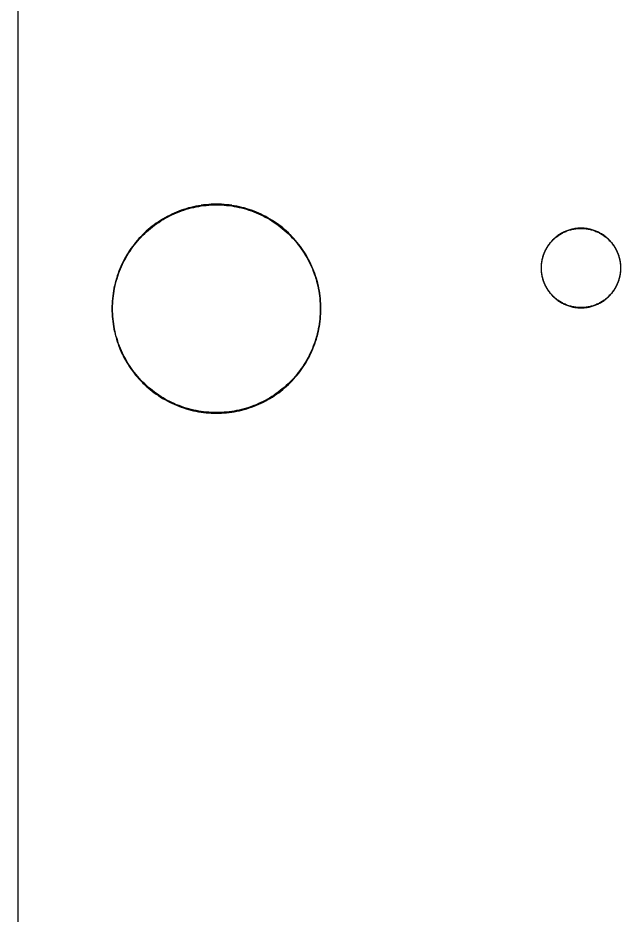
# Model space of a CAD drawing. Extents: x 6 to 66, y 0 to 129.
# Drawn here: x 5.58 to 28.74, y 65.51 to 99.95 of the extents above; entities that cross this region are included whole.
import ezdxf

# ---------------------------------------------------------------- set-up
doc = ezdxf.new("R2010")
doc.units = 0

msp = doc.modelspace()

# ---------------------------------------------------------------- linework, layer by layer
at = {"color": 5, "true_color": 0x0000ff}
msp.add_polyline3d([(66.20408, 0.3175, 0), (66.20408, 128.81762, 0), (5.58393, 128.81762, 0), (5.58393, 0.3175, 0), (66.20408, 0.3175, 0)], close=True, dxfattribs=at)
at = {"color": 34, "true_color": 0x008000}
for points in [[(5.58394, 0.3175, 0), (66.20408, 0.3175, 0), (66.20408, 128.81762, 0), (5.58394, 128.81762, 0), (5.58394, 0.3175, 0)], [(13.10589, 92.79889, 0), (13.00759, 92.79534, 0), (12.9098, 92.78924, 0), (12.81175, 92.78086, 0), (12.71422, 92.77019, 0), (12.61694, 92.75698, 0), (12.61301, 92.75636, 0), (12.51624, 92.74062, 0), (12.41972, 92.72258, 0), (12.32371, 92.70226, 0), (12.2282, 92.67966, 0), (12.13321, 92.65476, 0), (12.03897, 92.62733, 0), (11.94525, 92.59761, 0), (11.85254, 92.56561, 0), (11.76033, 92.53157, 0), (11.6694, 92.495, 0), (11.57898, 92.45639, 0), (11.48982, 92.4155, 0), (11.40169, 92.37232, 0), (11.39815, 92.37051, 0), (11.31077, 92.3253, 0), (11.22492, 92.27806, 0), (11.14008, 92.22878, 0), (11.05652, 92.17722, 0), (10.97422, 92.12362, 0), (10.89319, 92.068, 0), (10.81369, 92.01059, 0), (10.73546, 91.95116, 0), (10.65901, 91.88969, 0), (10.58382, 91.8267, 0), (10.51016, 91.76142, 0), (10.43828, 91.69462, 0), (10.36792, 91.62629, 0), (10.36511, 91.62348, 0), (10.29679, 91.55312, 0), (10.22997, 91.48124, 0), (10.16471, 91.40758, 0), (10.10171, 91.3324, 0), (10.04025, 91.25594, 0), (9.98081, 91.17771, 0), (9.92341, 91.09821, 0), (9.86778, 91.01718, 0), (9.81419, 90.93489, 0), (9.76262, 90.85132, 0), (9.71335, 90.76649, 0), (9.6661, 90.68063, 0), (9.62088, 90.59326, 0), (9.61909, 90.58972, 0), (9.57591, 90.50158, 0), (9.53501, 90.41243, 0), (9.4964, 90.322, 0), (9.45983, 90.23107, 0), (9.42578, 90.13887, 0), (9.39378, 90.04616, 0), (9.36407, 89.95243, 0), (9.33663, 89.8582, 0), (9.31175, 89.7632, 0), (9.28914, 89.6677, 0), (9.26882, 89.57169, 0), (9.25079, 89.47517, 0), (9.23504, 89.37839, 0), (9.23442, 89.37447, 0), (9.2212, 89.27718, 0), (9.21054, 89.17965, 0), (9.20215, 89.08161, 0), (9.19605, 88.98382, 0), (9.19251, 88.88552, 0), (9.19124, 88.78747, 0), (9.19251, 88.68943, 0), (9.19605, 88.59113, 0), (9.20215, 88.49334, 0), (9.21054, 88.3953, 0), (9.2212, 88.29776, 0), (9.23442, 88.20048, 0), (9.23504, 88.19655, 0), (9.25079, 88.09978, 0), (9.26882, 88.00326, 0), (9.28914, 87.90725, 0), (9.31175, 87.81174, 0), (9.33663, 87.71675, 0), (9.36407, 87.62251, 0), (9.39378, 87.52879, 0), (9.42578, 87.43608, 0), (9.45983, 87.34388, 0), (9.4964, 87.25294, 0), (9.53501, 87.16252, 0), (9.57591, 87.07337, 0), (9.61909, 86.98523, 0), (9.62088, 86.98169, 0), (9.6661, 86.89431, 0), (9.71335, 86.80846, 0), (9.76262, 86.72362, 0), (9.81419, 86.64006, 0), (9.86778, 86.55776, 0), (9.92341, 86.47674, 0), (9.98081, 86.39723, 0), (10.04025, 86.319, 0), (10.10171, 86.24255, 0), (10.16471, 86.16736, 0), (10.22997, 86.0937, 0), (10.29679, 86.02182, 0), (10.36511, 85.95146, 0), (10.36792, 85.94865, 0), (10.43828, 85.88033, 0), (10.51016, 85.81353, 0), (10.58382, 85.74825, 0), (10.65901, 85.68526, 0), (10.73546, 85.62379, 0), (10.81369, 85.56435, 0), (10.89319, 85.50695, 0), (10.97422, 85.45132, 0), (11.05652, 85.39773, 0), (11.14008, 85.34617, 0), (11.22492, 85.29689, 0), (11.31077, 85.24965, 0), (11.39815, 85.20443, 0), (11.40169, 85.20263, 0), (11.48982, 85.15945, 0), (11.57898, 85.11856, 0), (11.6694, 85.07995, 0), (11.76033, 85.04337, 0), (11.85254, 85.00934, 0), (11.94525, 84.97733, 0), (12.03897, 84.94761, 0), (12.13321, 84.92018, 0), (12.2282, 84.89529, 0), (12.32371, 84.87268, 0), (12.41972, 84.85236, 0), (12.51624, 84.83433, 0), (12.61301, 84.81858, 0), (12.61694, 84.81796, 0), (12.71422, 84.80475, 0), (12.81175, 84.79409, 0), (12.9098, 84.7857, 0), (13.00759, 84.77961, 0), (13.10589, 84.77605, 0), (13.20393, 84.77478, 0), (13.30198, 84.77605, 0), (13.40027, 84.77961, 0), (13.49806, 84.7857, 0), (13.59611, 84.79409, 0), (13.69364, 84.80475, 0), (13.79093, 84.81796, 0), (13.79485, 84.81858, 0), (13.89162, 84.83433, 0), (13.98814, 84.85236, 0), (14.08416, 84.87268, 0), (14.17966, 84.89529, 0), (14.27466, 84.92018, 0), (14.36889, 84.94761, 0), (14.46262, 84.97733, 0), (14.55533, 85.00934, 0), (14.64753, 85.04337, 0), (14.73846, 85.07995, 0), (14.82888, 85.11856, 0), (14.91804, 85.15945, 0), (15.00618, 85.20263, 0), (15.00972, 85.20443, 0), (15.09709, 85.24965, 0), (15.18294, 85.29689, 0), (15.26778, 85.34617, 0), (15.35135, 85.39773, 0), (15.43364, 85.45132, 0), (15.51467, 85.50695, 0), (15.59417, 85.56435, 0), (15.6724, 85.62379, 0), (15.74886, 85.68526, 0), (15.82404, 85.74825, 0), (15.8977, 85.81353, 0), (15.96958, 85.88033, 0), (16.03994, 85.94865, 0), (16.04275, 85.95146, 0), (16.11108, 86.02182, 0), (16.17787, 86.0937, 0), (16.24316, 86.16736, 0), (16.30614, 86.24255, 0), (16.36761, 86.319, 0), (16.42705, 86.39723, 0), (16.48445, 86.47674, 0), (16.54008, 86.55776, 0), (16.59368, 86.64006, 0), (16.64524, 86.72362, 0), (16.69451, 86.80846, 0), (16.74176, 86.89431, 0), (16.78697, 86.98169, 0), (16.78877, 86.98523, 0), (16.83195, 87.07337, 0), (16.87285, 87.16252, 0), (16.91146, 87.25294, 0), (16.94803, 87.34388, 0), (16.98207, 87.43608, 0), (17.01407, 87.52879, 0), (17.04379, 87.62251, 0), (17.07122, 87.71675, 0), (17.09611, 87.81174, 0), (17.11872, 87.90725, 0), (17.13904, 88.00326, 0), (17.15707, 88.09978, 0), (17.17282, 88.19655, 0), (17.17344, 88.20048, 0), (17.18665, 88.29776, 0), (17.19732, 88.3953, 0), (17.2057, 88.49334, 0), (17.2118, 88.59113, 0), (17.21535, 88.68943, 0), (17.21662, 88.78747, 0), (17.21535, 88.88552, 0), (17.2118, 88.98382, 0), (17.2057, 89.08161, 0), (17.19732, 89.17965, 0), (17.18665, 89.27718, 0), (17.17344, 89.37447, 0), (17.17282, 89.37839, 0), (17.15707, 89.47517, 0), (17.13904, 89.57169, 0), (17.11872, 89.6677, 0), (17.09611, 89.7632, 0), (17.07122, 89.8582, 0), (17.04379, 89.95243, 0), (17.01407, 90.04616, 0), (16.98207, 90.13887, 0), (16.94803, 90.23107, 0), (16.91146, 90.322, 0), (16.87285, 90.41243, 0), (16.83195, 90.50158, 0), (16.78877, 90.58972, 0), (16.78697, 90.59326, 0), (16.74176, 90.68063, 0), (16.69451, 90.76649, 0), (16.64524, 90.85132, 0), (16.59368, 90.93489, 0), (16.54008, 91.01718, 0), (16.48445, 91.09821, 0), (16.42705, 91.17771, 0), (16.36761, 91.25594, 0), (16.30614, 91.3324, 0), (16.24316, 91.40758, 0), (16.17787, 91.48124, 0), (16.11108, 91.55312, 0), (16.04275, 91.62348, 0), (16.03994, 91.62629, 0), (15.96958, 91.69462, 0), (15.8977, 91.76142, 0), (15.82404, 91.8267, 0), (15.74886, 91.88969, 0), (15.6724, 91.95116, 0), (15.59417, 92.01059, 0), (15.51467, 92.068, 0), (15.43364, 92.12362, 0), (15.35135, 92.17722, 0), (15.26778, 92.22878, 0), (15.18294, 92.27806, 0), (15.09709, 92.3253, 0), (15.00972, 92.37051, 0), (15.00618, 92.37232, 0), (14.91804, 92.4155, 0), (14.82888, 92.45639, 0), (14.73846, 92.495, 0), (14.64753, 92.53157, 0), (14.55533, 92.56561, 0), (14.46262, 92.59761, 0), (14.36889, 92.62733, 0), (14.27466, 92.65476, 0), (14.17966, 92.67966, 0), (14.08416, 92.70226, 0), (13.98814, 92.72258, 0), (13.89162, 92.74062, 0), (13.79485, 92.75636, 0), (13.79093, 92.75698, 0), (13.69364, 92.77019, 0), (13.59611, 92.78086, 0), (13.49806, 92.78924, 0), (13.40027, 92.79534, 0), (13.30198, 92.79889, 0), (13.20393, 92.80017, 0), (13.10589, 92.79889, 0)], [(13.40027, 84.80501, 0), (13.30198, 84.80145, 0), (13.20393, 84.80018, 0), (13.10589, 84.80145, 0), (13.00759, 84.80501, 0), (12.9098, 84.8111, 0), (12.81175, 84.81948, 0), (12.71422, 84.83015, 0), (12.61761, 84.84327, 0), (12.52409, 84.85849, 0), (12.42757, 84.87652, 0), (12.33156, 84.89684, 0), (12.23605, 84.91945, 0), (12.14106, 84.94434, 0), (12.04682, 84.97177, 0), (11.9531, 85.00149, 0), (11.86039, 85.03349, 0), (11.76818, 85.06753, 0), (11.67725, 85.10411, 0), (11.58683, 85.14271, 0), (11.49767, 85.18361, 0), (11.41034, 85.2264, 0), (11.3257, 85.2702, 0), (11.23985, 85.31744, 0), (11.15501, 85.36672, 0), (11.07145, 85.41828, 0), (10.98915, 85.47187, 0), (10.90812, 85.5275, 0), (10.82862, 85.5849, 0), (10.75039, 85.64434, 0), (10.67394, 85.70581, 0), (10.59875, 85.7688, 0), (10.52509, 85.83408, 0), (10.45321, 85.90088, 0), (10.38428, 85.96782, 0), (10.31734, 86.03675, 0), (10.25053, 86.10863, 0), (10.18526, 86.18229, 0), (10.12226, 86.25748, 0), (10.0608, 86.33393, 0), (10.00136, 86.41216, 0), (9.94396, 86.49167, 0), (9.88833, 86.57269, 0), (9.83474, 86.65499, 0), (9.78317, 86.73855, 0), (9.7339, 86.82339, 0), (9.68665, 86.90924, 0), (9.64304, 86.99351, 0), (9.60007, 87.08122, 0), (9.55917, 87.17037, 0), (9.52056, 87.26079, 0), (9.48399, 87.35173, 0), (9.44994, 87.44393, 0), (9.41794, 87.53664, 0), (9.38823, 87.63036, 0), (9.36079, 87.7246, 0), (9.33591, 87.81959, 0), (9.3133, 87.9151, 0), (9.29298, 88.01111, 0), (9.27495, 88.10763, 0), (9.25973, 88.20115, 0), (9.24661, 88.29776, 0), (9.23593, 88.3953, 0), (9.22756, 88.49334, 0), (9.22147, 88.59113, 0), (9.21791, 88.68943, 0), (9.21664, 88.78747, 0), (9.21791, 88.88552, 0), (9.22147, 88.98382, 0), (9.22756, 89.08161, 0), (9.23593, 89.17965, 0), (9.24661, 89.27718, 0), (9.25972, 89.37374, 0), (9.27495, 89.46732, 0), (9.29298, 89.56384, 0), (9.3133, 89.65985, 0), (9.33591, 89.75535, 0), (9.36079, 89.85035, 0), (9.38823, 89.94458, 0), (9.41794, 90.03831, 0), (9.44994, 90.13102, 0), (9.48399, 90.22322, 0), (9.52056, 90.31415, 0), (9.55917, 90.40458, 0), (9.60007, 90.49373, 0), (9.64303, 90.58143, 0), (9.68665, 90.6657, 0), (9.7339, 90.75156, 0), (9.78317, 90.83639, 0), (9.83474, 90.91996, 0), (9.88833, 91.00225, 0), (9.94396, 91.08328, 0), (10.00136, 91.16278, 0), (10.0608, 91.24101, 0), (10.12226, 91.31747, 0), (10.18526, 91.39265, 0), (10.25053, 91.46631, 0), (10.31734, 91.53819, 0), (10.38428, 91.60713, 0), (10.45321, 91.67407, 0), (10.52509, 91.74087, 0), (10.59875, 91.80615, 0), (10.67394, 91.86914, 0), (10.75039, 91.93061, 0), (10.82862, 91.99004, 0), (10.90812, 92.04745, 0), (10.98915, 92.10307, 0), (11.07145, 92.15667, 0), (11.15501, 92.20823, 0), (11.23985, 92.25751, 0), (11.3257, 92.30475, 0), (11.41069, 92.34872, 0), (11.49767, 92.39134, 0), (11.58683, 92.43223, 0), (11.67725, 92.47084, 0), (11.76818, 92.50742, 0), (11.86039, 92.54145, 0), (11.9531, 92.57346, 0), (12.04682, 92.60317, 0), (12.14106, 92.63061, 0), (12.23605, 92.6555, 0), (12.33156, 92.6781, 0), (12.42757, 92.69842, 0), (12.52409, 92.71646, 0), (12.61761, 92.73168, 0), (12.71422, 92.74479, 0), (12.81175, 92.75546, 0), (12.9098, 92.76384, 0), (13.00759, 92.76994, 0), (13.10589, 92.7735, 0), (13.20393, 92.77477, 0), (13.30198, 92.7735, 0), (13.40027, 92.76994, 0), (13.49806, 92.76384, 0), (13.59611, 92.75546, 0), (13.69364, 92.74479, 0), (13.7902, 92.73169, 0), (13.88377, 92.71646, 0), (13.98029, 92.69842, 0), (14.07631, 92.6781, 0), (14.17181, 92.6555, 0), (14.26681, 92.63061, 0), (14.36104, 92.60317, 0), (14.45477, 92.57346, 0), (14.54748, 92.54145, 0), (14.63968, 92.50742, 0), (14.73061, 92.47084, 0), (14.82103, 92.43223, 0), (14.91019, 92.39134, 0), (14.99718, 92.34873, 0), (15.08216, 92.30475, 0), (15.16801, 92.25751, 0), (15.25285, 92.20823, 0), (15.33642, 92.15667, 0), (15.41871, 92.10307, 0), (15.49974, 92.04745, 0), (15.57924, 91.99004, 0), (15.65747, 91.93061, 0), (15.73393, 91.86914, 0), (15.80911, 91.80615, 0), (15.88277, 91.74087, 0), (15.95465, 91.67407, 0), (16.02358, 91.60712, 0), (16.09053, 91.53819, 0), (16.15733, 91.46631, 0), (16.22261, 91.39265, 0), (16.28559, 91.31747, 0), (16.34706, 91.24101, 0), (16.4065, 91.16278, 0), (16.4639, 91.08328, 0), (16.51953, 91.00225, 0), (16.57313, 90.91996, 0), (16.62469, 90.83639, 0), (16.67396, 90.75156, 0), (16.72121, 90.6657, 0), (16.76519, 90.58072, 0), (16.8078, 90.49373, 0), (16.84869, 90.40458, 0), (16.8873, 90.31415, 0), (16.92387, 90.22322, 0), (16.9579, 90.13102, 0), (16.9899, 90.03831, 0), (17.01963, 89.94458, 0), (17.04705, 89.85035, 0), (17.07196, 89.75535, 0), (17.09456, 89.65985, 0), (17.11488, 89.56384, 0), (17.13291, 89.46732, 0), (17.14814, 89.37374, 0), (17.16125, 89.27718, 0), (17.17192, 89.17965, 0), (17.1803, 89.08161, 0), (17.1864, 88.98382, 0), (17.18995, 88.88552, 0), (17.19122, 88.78747, 0), (17.18995, 88.68943, 0), (17.1864, 88.59113, 0), (17.1803, 88.49334, 0), (17.17192, 88.3953, 0), (17.16125, 88.29776, 0), (17.14813, 88.20115, 0), (17.13291, 88.10763, 0), (17.11488, 88.01111, 0), (17.09456, 87.9151, 0), (17.07196, 87.81959, 0), (17.04705, 87.7246, 0), (17.01963, 87.63036, 0), (16.9899, 87.53664, 0), (16.9579, 87.44393, 0), (16.92387, 87.35173, 0), (16.8873, 87.26079, 0), (16.84869, 87.17037, 0), (16.8078, 87.08122, 0), (16.76518, 86.99423, 0), (16.72121, 86.90924, 0), (16.67396, 86.82339, 0), (16.62469, 86.73855, 0), (16.57313, 86.65499, 0), (16.51953, 86.57269, 0), (16.4639, 86.49167, 0), (16.4065, 86.41216, 0), (16.34706, 86.33393, 0), (16.28559, 86.25748, 0), (16.22261, 86.18229, 0), (16.15733, 86.10863, 0), (16.09053, 86.03675, 0), (16.02359, 85.96782, 0), (15.95465, 85.90088, 0), (15.88277, 85.83408, 0), (15.80911, 85.7688, 0), (15.73393, 85.70581, 0), (15.65747, 85.64434, 0), (15.57924, 85.5849, 0), (15.49974, 85.5275, 0), (15.41871, 85.47187, 0), (15.33642, 85.41828, 0), (15.25285, 85.36672, 0), (15.16801, 85.31744, 0), (15.08216, 85.2702, 0), (14.99753, 85.2264, 0), (14.91019, 85.18361, 0), (14.82103, 85.14271, 0), (14.73061, 85.10411, 0), (14.63968, 85.06753, 0), (14.54748, 85.03349, 0), (14.45477, 85.00149, 0), (14.36104, 84.97177, 0), (14.26681, 84.94434, 0), (14.17181, 84.91945, 0), (14.07631, 84.89684, 0), (13.98029, 84.87652, 0), (13.88377, 84.85849, 0), (13.7902, 84.84326, 0), (13.69364, 84.83015, 0), (13.59611, 84.81948, 0), (13.49806, 84.8111, 0), (13.40027, 84.80501, 0)], [(27.16123, 91.8798, 0), (27.12212, 91.87827, 0), (27.083, 91.87573, 0), (27.04388, 91.87218, 0), (27.00477, 91.8676, 0), (26.9659, 91.86202, 0), (26.96437, 91.86177, 0), (26.92577, 91.85542, 0), (26.88716, 91.8478, 0), (26.8488, 91.83917, 0), (26.8107, 91.82977, 0), (26.77286, 91.81936, 0), (26.73527, 91.80793, 0), (26.69793, 91.79548, 0), (26.6611, 91.78202, 0), (26.62452, 91.76779, 0), (26.58845, 91.75255, 0), (26.55264, 91.7363, 0), (26.51733, 91.71928, 0), (26.51595, 91.71858, 0), (26.4809, 91.70054, 0), (26.44661, 91.68149, 0), (26.41258, 91.66168, 0), (26.3793, 91.64111, 0), (26.34628, 91.61952, 0), (26.31402, 91.59716, 0), (26.28227, 91.57405, 0), (26.25129, 91.55017, 0), (26.22081, 91.52528, 0), (26.19083, 91.49988, 0), (26.16188, 91.47347, 0), (26.13343, 91.44654, 0), (26.13233, 91.44545, 0), (26.13232, 91.44543, 0), (26.10549, 91.4186, 0), (26.10439, 91.41751, 0), (26.07747, 91.38906, 0), (26.05105, 91.3601, 0), (26.02565, 91.33013, 0), (26.00076, 91.29965, 0), (25.97689, 91.26866, 0), (25.95377, 91.23691, 0), (25.93142, 91.20465, 0), (25.90983, 91.17163, 0), (25.88926, 91.13836, 0), (25.86944, 91.10432, 0), (25.85039, 91.07003, 0), (25.83236, 91.03498, 0), (25.83166, 91.0336, 0), (25.81464, 90.9983, 0), (25.79838, 90.96248, 0), (25.78314, 90.92641, 0), (25.76892, 90.88984, 0), (25.75546, 90.85301, 0), (25.74301, 90.81567, 0), (25.73158, 90.77808, 0), (25.72117, 90.74023, 0), (25.71177, 90.70213, 0), (25.70313, 90.66378, 0), (25.69551, 90.62517, 0), (25.68916, 90.58656, 0), (25.68892, 90.58503, 0), (25.68333, 90.54617, 0), (25.67876, 90.50705, 0), (25.6752, 90.46794, 0), (25.67266, 90.42882, 0), (25.67114, 90.38971, 0), (25.67063, 90.35034, 0), (25.67114, 90.31097, 0), (25.67266, 90.27185, 0), (25.6752, 90.23273, 0), (25.67876, 90.19362, 0), (25.68333, 90.1545, 0), (25.68892, 90.11564, 0), (25.68916, 90.11411, 0), (25.69551, 90.0755, 0), (25.70313, 90.03689, 0), (25.71177, 89.99854, 0), (25.72117, 89.96044, 0), (25.73158, 89.92259, 0), (25.74301, 89.885, 0), (25.75546, 89.84766, 0), (25.76892, 89.81083, 0), (25.78314, 89.77426, 0), (25.79838, 89.73819, 0), (25.81464, 89.70237, 0), (25.83166, 89.66707, 0), (25.83236, 89.66569, 0), (25.85039, 89.63064, 0), (25.86944, 89.59635, 0), (25.88926, 89.56231, 0), (25.90983, 89.52904, 0), (25.93142, 89.49602, 0), (25.95377, 89.46376, 0), (25.97689, 89.43201, 0), (26.00076, 89.40102, 0), (26.02565, 89.37054, 0), (26.05105, 89.34057, 0), (26.07747, 89.31161, 0), (26.10439, 89.28316, 0), (26.10549, 89.28207, 0), (26.13232, 89.25524, 0), (26.13233, 89.25522, 0), (26.13343, 89.25413, 0), (26.16188, 89.2272, 0), (26.19083, 89.20079, 0), (26.22081, 89.17539, 0), (26.25129, 89.1505, 0), (26.28227, 89.12662, 0), (26.31402, 89.10351, 0), (26.34628, 89.08115, 0), (26.3793, 89.05956, 0), (26.41258, 89.03899, 0), (26.44661, 89.01918, 0), (26.4809, 89.00013, 0), (26.48228, 88.99942, 0), (26.51595, 88.98209, 0), (26.51733, 88.98139, 0), (26.55264, 88.96437, 0), (26.58845, 88.94812, 0), (26.62452, 88.93288, 0), (26.6611, 88.91865, 0), (26.69793, 88.90519, 0), (26.73527, 88.89274, 0), (26.77286, 88.88131, 0), (26.8107, 88.8709, 0), (26.8488, 88.8615, 0), (26.88716, 88.85287, 0), (26.92577, 88.84525, 0), (26.92644, 88.84514, 0), (26.96437, 88.8389, 0), (26.9659, 88.83865, 0), (27.00477, 88.83307, 0), (27.04388, 88.82849, 0), (27.083, 88.82494, 0), (27.12212, 88.8224, 0), (27.16123, 88.82087, 0), (27.2006, 88.82037, 0), (27.23997, 88.82087, 0), (27.27909, 88.8224, 0), (27.3182, 88.82494, 0), (27.35732, 88.82849, 0), (27.39644, 88.83307, 0), (27.4353, 88.83865, 0), (27.43683, 88.8389, 0), (27.47477, 88.84514, 0), (27.47544, 88.84525, 0), (27.51404, 88.85287, 0), (27.5524, 88.8615, 0), (27.5905, 88.8709, 0), (27.62834, 88.88131, 0), (27.66594, 88.89274, 0), (27.70327, 88.90519, 0), (27.7401, 88.91865, 0), (27.77668, 88.93288, 0), (27.81275, 88.94812, 0), (27.84856, 88.96437, 0), (27.88387, 88.98139, 0), (27.88525, 88.98209, 0), (27.91892, 88.99942, 0), (27.9203, 89.00013, 0), (27.95459, 89.01918, 0), (27.98863, 89.03899, 0), (28.0219, 89.05956, 0), (28.05492, 89.08115, 0), (28.08718, 89.10351, 0), (28.11893, 89.12662, 0), (28.14992, 89.1505, 0), (28.1804, 89.17539, 0), (28.21037, 89.20079, 0), (28.23932, 89.2272, 0), (28.26777, 89.25413, 0), (28.26887, 89.25522, 0), (28.29681, 89.28316, 0), (28.32373, 89.31161, 0), (28.35015, 89.34057, 0), (28.37555, 89.37054, 0), (28.40044, 89.40102, 0), (28.42432, 89.43201, 0), (28.44743, 89.46376, 0), (28.46978, 89.49602, 0), (28.49137, 89.52904, 0), (28.51195, 89.56231, 0), (28.53176, 89.59635, 0), (28.55081, 89.63064, 0), (28.56884, 89.66569, 0), (28.56955, 89.66707, 0), (28.58656, 89.70237, 0), (28.60282, 89.73819, 0), (28.61806, 89.77426, 0), (28.63228, 89.81083, 0), (28.64575, 89.84766, 0), (28.65819, 89.885, 0), (28.66962, 89.92259, 0), (28.68004, 89.96044, 0), (28.68943, 89.99854, 0), (28.69807, 90.03689, 0), (28.70569, 90.0755, 0), (28.71204, 90.11411, 0), (28.71228, 90.11564, 0), (28.71787, 90.1545, 0), (28.72244, 90.19362, 0), (28.726, 90.23273, 0), (28.72854, 90.27185, 0), (28.73006, 90.31097, 0), (28.73057, 90.35034, 0), (28.73006, 90.38971, 0), (28.72854, 90.42882, 0), (28.726, 90.46794, 0), (28.72244, 90.50705, 0), (28.71787, 90.54617, 0), (28.71228, 90.58503, 0), (28.71204, 90.58656, 0), (28.70569, 90.62517, 0), (28.69807, 90.66378, 0), (28.68943, 90.70213, 0), (28.68004, 90.74023, 0), (28.66962, 90.77808, 0), (28.65819, 90.81567, 0), (28.64575, 90.85301, 0), (28.63228, 90.88984, 0), (28.61806, 90.92641, 0), (28.60282, 90.96248, 0), (28.58656, 90.9983, 0), (28.56955, 91.0336, 0), (28.56884, 91.03498, 0), (28.55081, 91.07003, 0), (28.53176, 91.10432, 0), (28.51195, 91.13836, 0), (28.49137, 91.17163, 0), (28.46978, 91.20465, 0), (28.44743, 91.23691, 0), (28.42432, 91.26866, 0), (28.40044, 91.29965, 0), (28.37555, 91.33013, 0), (28.35015, 91.3601, 0), (28.32373, 91.38906, 0), (28.29681, 91.41751, 0), (28.29571, 91.4186, 0), (28.26888, 91.44543, 0), (28.26887, 91.44545, 0), (28.26777, 91.44654, 0), (28.23932, 91.47347, 0), (28.21037, 91.49988, 0), (28.1804, 91.52528, 0), (28.14992, 91.55017, 0), (28.11893, 91.57405, 0), (28.08718, 91.59716, 0), (28.05492, 91.61952, 0), (28.0219, 91.64111, 0), (27.98863, 91.66168, 0), (27.95459, 91.68149, 0), (27.9203, 91.70054, 0), (27.88525, 91.71858, 0), (27.88387, 91.71928, 0), (27.84856, 91.7363, 0), (27.81275, 91.75255, 0), (27.77668, 91.76779, 0), (27.7401, 91.78202, 0), (27.70327, 91.79548, 0), (27.66594, 91.80793, 0), (27.62834, 91.81936, 0), (27.5905, 91.82977, 0), (27.5524, 91.83917, 0), (27.51404, 91.8478, 0), (27.47544, 91.85542, 0), (27.43683, 91.86177, 0), (27.4353, 91.86202, 0), (27.39644, 91.8676, 0), (27.35732, 91.87218, 0), (27.3182, 91.87573, 0), (27.27909, 91.87827, 0), (27.23997, 91.8798, 0), (27.2006, 91.8803, 0), (27.16123, 91.8798, 0)], [(27.27909, 88.8323, 0), (27.23997, 88.83078, 0), (27.2006, 88.83027, 0), (27.16123, 88.83078, 0), (27.12212, 88.8323, 0), (27.083, 88.83484, 0), (27.04388, 88.8384, 0), (27.00477, 88.84297, 0), (26.96654, 88.84847, 0), (26.92883, 88.85467, 0), (26.89022, 88.86229, 0), (26.85187, 88.87092, 0), (26.81377, 88.88032, 0), (26.77592, 88.89074, 0), (26.73833, 88.90217, 0), (26.70099, 88.91461, 0), (26.66416, 88.92807, 0), (26.62758, 88.9423, 0), (26.59152, 88.95754, 0), (26.5557, 88.97379, 0), (26.5207, 88.99066, 0), (26.48672, 89.00814, 0), (26.45243, 89.02719, 0), (26.4184, 89.047, 0), (26.38512, 89.06758, 0), (26.3521, 89.08917, 0), (26.31985, 89.11152, 0), (26.2881, 89.13463, 0), (26.25711, 89.15851, 0), (26.22663, 89.1834, 0), (26.19666, 89.2088, 0), (26.1677, 89.23522, 0), (26.13925, 89.26214, 0), (26.11242, 89.28897, 0), (26.11241, 89.28899, 0), (26.08548, 89.31743, 0), (26.05907, 89.34639, 0), (26.03367, 89.37636, 0), (26.00878, 89.40684, 0), (25.9849, 89.43783, 0), (25.96179, 89.46958, 0), (25.93943, 89.50184, 0), (25.91784, 89.53486, 0), (25.89727, 89.56813, 0), (25.87746, 89.60217, 0), (25.85841, 89.63646, 0), (25.84108, 89.67013, 0), (25.82406, 89.70544, 0), (25.8078, 89.74125, 0), (25.79256, 89.77732, 0), (25.77834, 89.81389, 0), (25.76488, 89.85072, 0), (25.75243, 89.88806, 0), (25.741, 89.92565, 0), (25.73059, 89.9635, 0), (25.72119, 90.0016, 0), (25.71255, 90.03995, 0), (25.70493, 90.07856, 0), (25.69883, 90.11564, 0), (25.69324, 90.1545, 0), (25.68867, 90.19362, 0), (25.68511, 90.23273, 0), (25.68257, 90.27185, 0), (25.68105, 90.31097, 0), (25.68054, 90.35034, 0), (25.68105, 90.38971, 0), (25.68257, 90.42882, 0), (25.68511, 90.46794, 0), (25.68867, 90.50705, 0), (25.69324, 90.54617, 0), (25.69882, 90.58495, 0), (25.70493, 90.62211, 0), (25.71255, 90.66072, 0), (25.72119, 90.69907, 0), (25.73059, 90.73717, 0), (25.741, 90.77502, 0), (25.75243, 90.81261, 0), (25.76488, 90.84995, 0), (25.77834, 90.88678, 0), (25.79256, 90.92335, 0), (25.8078, 90.95942, 0), (25.82406, 90.99523, 0), (25.84108, 91.03053, 0), (25.85841, 91.06421, 0), (25.87746, 91.0985, 0), (25.89727, 91.13254, 0), (25.91784, 91.16581, 0), (25.93943, 91.19883, 0), (25.96179, 91.23109, 0), (25.9849, 91.26284, 0), (26.00878, 91.29383, 0), (26.03367, 91.32431, 0), (26.05907, 91.35428, 0), (26.08548, 91.38324, 0), (26.11241, 91.41168, 0), (26.13944, 91.43871, 0), (26.1677, 91.46545, 0), (26.19666, 91.49187, 0), (26.22663, 91.51727, 0), (26.25711, 91.54216, 0), (26.2881, 91.56604, 0), (26.31985, 91.58915, 0), (26.3521, 91.6115, 0), (26.38512, 91.63309, 0), (26.4184, 91.65367, 0), (26.45243, 91.67348, 0), (26.48672, 91.69253, 0), (26.5207, 91.71001, 0), (26.5557, 91.72688, 0), (26.59152, 91.74313, 0), (26.62758, 91.75837, 0), (26.66416, 91.7726, 0), (26.70099, 91.78606, 0), (26.73833, 91.7985, 0), (26.77592, 91.80993, 0), (26.81377, 91.82035, 0), (26.85187, 91.82975, 0), (26.89022, 91.83838, 0), (26.92883, 91.846, 0), (26.96654, 91.8522, 0), (27.00477, 91.8577, 0), (27.04388, 91.86227, 0), (27.083, 91.86583, 0), (27.12212, 91.86837, 0), (27.16123, 91.86989, 0), (27.2006, 91.8704, 0), (27.23997, 91.86989, 0), (27.27909, 91.86837, 0), (27.3182, 91.86583, 0), (27.35732, 91.86227, 0), (27.39644, 91.8577, 0), (27.43473, 91.85219, 0), (27.47237, 91.846, 0), (27.51098, 91.83838, 0), (27.54934, 91.82975, 0), (27.58744, 91.82035, 0), (27.62528, 91.80993, 0), (27.66287, 91.7985, 0), (27.70021, 91.78606, 0), (27.73704, 91.7726, 0), (27.77362, 91.75837, 0), (27.80969, 91.74313, 0), (27.8455, 91.72688, 0), (27.8805, 91.71001, 0), (27.91448, 91.69253, 0), (27.94877, 91.67348, 0), (27.9828, 91.65367, 0), (28.01608, 91.63309, 0), (28.0491, 91.6115, 0), (28.08136, 91.58915, 0), (28.11311, 91.56604, 0), (28.14409, 91.54216, 0), (28.17457, 91.51727, 0), (28.20455, 91.49187, 0), (28.2335, 91.46545, 0), (28.26195, 91.43853, 0), (28.28878, 91.4117, 0), (28.28879, 91.41168, 0), (28.31572, 91.38324, 0), (28.34213, 91.35428, 0), (28.36753, 91.32431, 0), (28.39243, 91.29383, 0), (28.4163, 91.26284, 0), (28.43942, 91.23109, 0), (28.46177, 91.19883, 0), (28.48336, 91.16581, 0), (28.50393, 91.13254, 0), (28.52374, 91.0985, 0), (28.54279, 91.06421, 0), (28.56012, 91.03053, 0), (28.57714, 90.99523, 0), (28.5934, 90.95942, 0), (28.60864, 90.92335, 0), (28.62286, 90.88678, 0), (28.63632, 90.84995, 0), (28.64877, 90.81261, 0), (28.6602, 90.77502, 0), (28.67061, 90.73717, 0), (28.68001, 90.69907, 0), (28.68865, 90.66072, 0), (28.69627, 90.62211, 0), (28.70246, 90.58447, 0), (28.70796, 90.54617, 0), (28.71254, 90.50705, 0), (28.71609, 90.46794, 0), (28.71863, 90.42882, 0), (28.72016, 90.38971, 0), (28.72066, 90.35034, 0), (28.72016, 90.31097, 0), (28.71863, 90.27185, 0), (28.71609, 90.23273, 0), (28.71254, 90.19362, 0), (28.70796, 90.1545, 0), (28.70246, 90.1162, 0), (28.69627, 90.07856, 0), (28.68865, 90.03995, 0), (28.68001, 90.0016, 0), (28.67061, 89.9635, 0), (28.6602, 89.92565, 0), (28.64877, 89.88806, 0), (28.63632, 89.85072, 0), (28.62286, 89.81389, 0), (28.60864, 89.77732, 0), (28.5934, 89.74125, 0), (28.57714, 89.70544, 0), (28.56012, 89.67013, 0), (28.54279, 89.63646, 0), (28.52374, 89.60217, 0), (28.50393, 89.56813, 0), (28.48336, 89.53486, 0), (28.46177, 89.50184, 0), (28.43942, 89.46958, 0), (28.4163, 89.43783, 0), (28.39243, 89.40684, 0), (28.36753, 89.37636, 0), (28.34213, 89.34639, 0), (28.31572, 89.31743, 0), (28.28879, 89.28899, 0), (28.28878, 89.28897, 0), (28.26195, 89.26214, 0), (28.2335, 89.23522, 0), (28.20455, 89.2088, 0), (28.17457, 89.1834, 0), (28.14409, 89.15851, 0), (28.11311, 89.13463, 0), (28.08136, 89.11152, 0), (28.0491, 89.08917, 0), (28.01608, 89.06758, 0), (27.9828, 89.047, 0), (27.94877, 89.02719, 0), (27.91448, 89.00814, 0), (27.8805, 88.99066, 0), (27.8455, 88.97379, 0), (27.80969, 88.95754, 0), (27.77362, 88.9423, 0), (27.73704, 88.92807, 0), (27.70021, 88.91461, 0), (27.66287, 88.90217, 0), (27.62528, 88.89074, 0), (27.58744, 88.88032, 0), (27.54934, 88.87092, 0), (27.51098, 88.86229, 0), (27.47237, 88.85467, 0), (27.43473, 88.84848, 0), (27.39644, 88.84297, 0), (27.35732, 88.8384, 0), (27.3182, 88.83484, 0), (27.27909, 88.8323, 0)]]:
    msp.add_polyline3d(points, close=True, dxfattribs=at)

doc.saveas('drawing.dxf')
